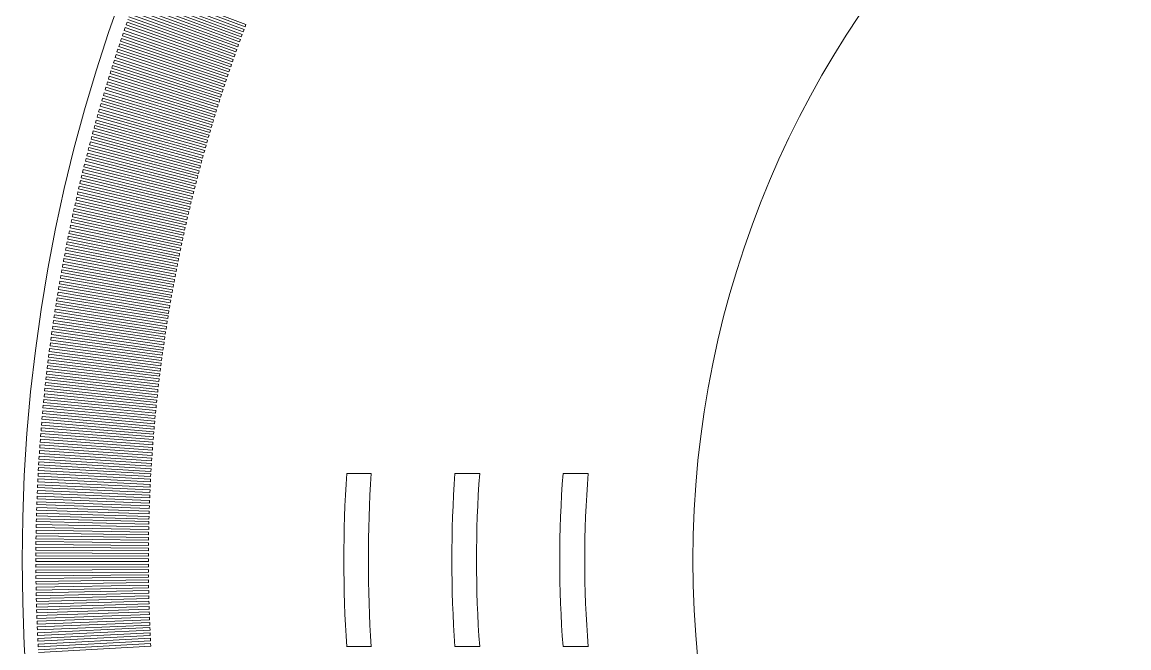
# Model space of a CAD drawing. Header units: millimetres. Extents: x -38 to 38, y -38 to 38.
# Drawn here: x -38 to -12.43, y -2.03 to 12.43 of the extents above; entities that cross this region are included whole.
import ezdxf

# ---------------------------------------------------------------- set-up
doc = ezdxf.new("R2010")
doc.units = ezdxf.units.MM

msp = doc.modelspace()

# ---------------------------------------------------------------- linework, layer by layer
at = {"color": 7, "linetype": 'Continuous', "lineweight": 15}
for p, q in [((-32.914, 12.143), (-35.354, 13.043)), ((-35.331, 13.104), (-32.893, 12.2)), ((-32.872, 12.258), (-35.308, 13.166)), ((-35.285, 13.228), (-32.85, 12.315)), ((-32.829, 12.372), (-35.262, 13.289)), ((-32.998, 11.913), (-35.444, 12.796)), ((-35.422, 12.857), (-32.978, 11.97)), ((-32.957, 12.028), (-35.399, 12.919)), ((-35.376, 12.981), (-32.936, 12.085)), ((-33.081, 11.682), (-35.532, 12.548)), ((-35.51, 12.61), (-33.06, 11.74)), ((-33.04, 11.797), (-35.488, 12.672)), ((-35.466, 12.734), (-33.019, 11.855)), ((-35.619, 12.299), (-35.64, 12.237)), ((-33.161, 11.451), (-35.619, 12.299)), ((-35.576, 12.424), (-35.598, 12.362)), ((-35.598, 12.362), (-33.141, 11.509)), ((-33.121, 11.566), (-35.576, 12.424)), ((-35.554, 12.486), (-33.101, 11.624)), ((-32.85, 12.315), (-32.829, 12.372)), ((-35.704, 12.05), (-35.725, 11.988)), ((-33.241, 11.219), (-35.704, 12.05)), ((-35.662, 12.175), (-35.683, 12.113)), ((-35.683, 12.113), (-33.221, 11.277)), ((-33.201, 11.335), (-35.662, 12.175)), ((-35.64, 12.237), (-33.181, 11.393)), ((-32.978, 11.97), (-32.957, 12.028)), ((-32.936, 12.085), (-32.914, 12.143)), ((-32.893, 12.2), (-32.872, 12.258)), ((-35.787, 11.801), (-35.808, 11.738)), ((-33.318, 10.987), (-35.787, 11.801)), ((-35.746, 11.926), (-35.767, 11.863)), ((-35.767, 11.863), (-33.299, 11.045)), ((-33.28, 11.103), (-35.746, 11.926)), ((-35.725, 11.988), (-33.26, 11.161)), ((-33.06, 11.74), (-33.04, 11.797)), ((-33.019, 11.855), (-32.998, 11.913)), ((-35.869, 11.551), (-35.889, 11.488)), ((-33.394, 10.754), (-35.869, 11.551)), ((-35.828, 11.676), (-35.849, 11.613)), ((-35.849, 11.613), (-33.375, 10.812)), ((-33.356, 10.87), (-35.828, 11.676)), ((-35.808, 11.738), (-33.337, 10.929)), ((-33.141, 11.509), (-33.121, 11.566)), ((-33.101, 11.624), (-33.081, 11.682)), ((-35.949, 11.3), (-35.968, 11.237)), ((-33.468, 10.52), (-35.949, 11.3)), ((-35.909, 11.425), (-35.929, 11.363)), ((-35.929, 11.363), (-33.45, 10.579)), ((-33.431, 10.637), (-35.909, 11.425)), ((-35.889, 11.488), (-33.413, 10.695)), ((-33.221, 11.277), (-33.201, 11.335)), ((-33.181, 11.393), (-33.161, 11.451)), ((-36.027, 11.049), (-36.046, 10.986)), ((-33.541, 10.286), (-36.027, 11.049)), ((-35.988, 11.175), (-36.007, 11.112)), ((-36.007, 11.112), (-33.523, 10.345)), ((-33.505, 10.404), (-35.988, 11.175)), ((-35.968, 11.237), (-33.487, 10.462)), ((-33.299, 11.045), (-33.28, 11.103)), ((-33.26, 11.161), (-33.241, 11.219)), ((-36.103, 10.797), (-36.122, 10.734)), ((-33.612, 10.052), (-36.103, 10.797)), ((-36.065, 10.923), (-36.084, 10.86)), ((-36.084, 10.86), (-33.594, 10.111)), ((-33.577, 10.169), (-36.065, 10.923)), ((-36.046, 10.986), (-33.559, 10.228)), ((-33.413, 10.695), (-33.394, 10.754)), ((-33.375, 10.812), (-33.356, 10.87)), ((-33.337, 10.929), (-33.318, 10.987)), ((-36.177, 10.545), (-36.196, 10.482)), ((-33.681, 9.817), (-36.177, 10.545)), ((-36.14, 10.671), (-36.159, 10.608)), ((-36.159, 10.608), (-33.664, 9.876)), ((-33.647, 9.935), (-36.14, 10.671)), ((-36.122, 10.734), (-33.629, 9.993)), ((-33.487, 10.462), (-33.468, 10.52)), ((-33.45, 10.579), (-33.431, 10.637)), ((-36.25, 10.292), (-36.268, 10.229)), ((-33.749, 9.582), (-36.25, 10.292)), ((-36.214, 10.418), (-36.232, 10.355)), ((-36.232, 10.355), (-33.732, 9.641)), ((-33.715, 9.7), (-36.214, 10.418)), ((-36.196, 10.482), (-33.698, 9.758)), ((-33.559, 10.228), (-33.541, 10.286)), ((-33.523, 10.345), (-33.505, 10.404)), ((-36.321, 10.039), (-36.339, 9.975)), ((-36.339, 9.975), (-33.831, 9.287)), ((-33.815, 9.346), (-36.321, 10.039)), ((-36.286, 10.165), (-36.304, 10.102)), ((-36.304, 10.102), (-33.799, 9.405)), ((-33.782, 9.464), (-36.286, 10.165)), ((-36.268, 10.229), (-33.766, 9.523)), ((-33.629, 9.993), (-33.612, 10.052)), ((-33.594, 10.111), (-33.577, 10.169)), ((-36.39, 9.785), (-36.407, 9.721)), ((-36.407, 9.721), (-33.895, 9.051)), ((-33.879, 9.11), (-36.39, 9.785)), ((-36.356, 9.912), (-36.373, 9.848)), ((-36.373, 9.848), (-33.864, 9.169)), ((-33.847, 9.228), (-36.356, 9.912)), ((-33.698, 9.758), (-33.681, 9.817)), ((-33.664, 9.876), (-33.647, 9.935)), ((-36.458, 9.531), (-36.474, 9.467)), ((-36.474, 9.467), (-33.958, 8.814)), ((-33.942, 8.873), (-36.458, 9.531)), ((-36.424, 9.658), (-36.441, 9.594)), ((-36.441, 9.594), (-33.927, 8.932)), ((-33.911, 8.991), (-36.424, 9.658)), ((-33.799, 9.405), (-33.782, 9.464)), ((-33.766, 9.523), (-33.749, 9.582)), ((-33.732, 9.641), (-33.715, 9.7)), ((-36.523, 9.276), (-36.539, 9.212)), ((-36.539, 9.212), (-34.018, 8.576)), ((-34.003, 8.636), (-36.523, 9.276)), ((-36.491, 9.403), (-36.507, 9.339)), ((-36.507, 9.339), (-33.988, 8.695)), ((-33.973, 8.754), (-36.491, 9.403)), ((-33.864, 9.169), (-33.847, 9.228)), ((-33.831, 9.287), (-33.815, 9.346)), ((-36.587, 9.021), (-36.603, 8.957)), ((-36.603, 8.957), (-34.077, 8.339)), ((-34.063, 8.398), (-36.587, 9.021)), ((-36.556, 9.148), (-36.571, 9.084)), ((-36.571, 9.084), (-34.048, 8.458)), ((-34.033, 8.517), (-36.556, 9.148)), ((-33.927, 8.932), (-33.911, 8.991)), ((-33.895, 9.051), (-33.879, 9.11)), ((-36.649, 8.765), (-36.665, 8.701)), ((-36.665, 8.701), (-34.135, 8.101)), ((-34.121, 8.16), (-36.649, 8.765)), ((-36.618, 8.893), (-36.634, 8.829)), ((-36.634, 8.829), (-34.106, 8.22)), ((-34.092, 8.279), (-36.618, 8.893)), ((-33.988, 8.695), (-33.973, 8.754)), ((-33.958, 8.814), (-33.942, 8.873)), ((-36.71, 8.509), (-36.724, 8.445)), ((-36.724, 8.445), (-34.191, 7.862)), ((-34.177, 7.922), (-36.71, 8.509)), ((-36.68, 8.637), (-36.695, 8.573)), ((-36.695, 8.573), (-34.163, 7.981)), ((-34.149, 8.041), (-36.68, 8.637)), ((-34.048, 8.458), (-34.033, 8.517)), ((-34.018, 8.576), (-34.003, 8.636)), ((-36.768, 8.252), (-36.782, 8.188)), ((-36.782, 8.188), (-34.245, 7.623)), ((-34.231, 7.683), (-36.768, 8.252)), ((-36.739, 8.381), (-36.754, 8.317)), ((-36.754, 8.317), (-34.218, 7.743)), ((-34.204, 7.802), (-36.739, 8.381)), ((-34.106, 8.22), (-34.092, 8.279)), ((-34.077, 8.339), (-34.063, 8.398)), ((-36.825, 7.995), (-36.839, 7.931)), ((-36.839, 7.931), (-34.297, 7.384)), ((-34.284, 7.444), (-36.825, 7.995)), ((-36.797, 8.124), (-36.811, 8.06)), ((-36.811, 8.06), (-34.271, 7.504)), ((-34.258, 7.563), (-36.797, 8.124)), ((-34.163, 7.981), (-34.149, 8.041)), ((-34.135, 8.101), (-34.121, 8.16)), ((-36.88, 7.738), (-36.893, 7.674)), ((-36.893, 7.674), (-34.348, 7.144)), ((-34.335, 7.204), (-36.88, 7.738)), ((-36.853, 7.867), (-36.866, 7.803)), ((-36.866, 7.803), (-34.323, 7.264)), ((-34.31, 7.324), (-36.853, 7.867)), ((-34.245, 7.623), (-34.231, 7.683)), ((-34.218, 7.743), (-34.204, 7.802)), ((-34.191, 7.862), (-34.177, 7.922)), ((-36.933, 7.481), (-36.946, 7.416)), ((-34.385, 6.964), (-36.933, 7.481)), ((-36.907, 7.609), (-36.92, 7.545)), ((-36.92, 7.545), (-34.372, 7.024)), ((-34.36, 7.084), (-36.907, 7.609)), ((-34.297, 7.384), (-34.284, 7.444)), ((-34.271, 7.504), (-34.258, 7.563)), ((-36.984, 7.222), (-36.997, 7.158)), ((-34.432, 6.724), (-36.984, 7.222)), ((-36.959, 7.352), (-36.972, 7.287)), ((-36.972, 7.287), (-34.421, 6.784)), ((-34.409, 6.844), (-36.959, 7.352)), ((-36.946, 7.416), (-34.397, 6.904)), ((-34.348, 7.144), (-34.335, 7.204)), ((-34.323, 7.264), (-34.31, 7.324)), ((-37.034, 6.964), (-37.046, 6.899)), ((-34.478, 6.484), (-37.034, 6.964)), ((-37.009, 7.093), (-37.022, 7.029)), ((-37.022, 7.029), (-34.467, 6.544)), ((-34.456, 6.604), (-37.009, 7.093)), ((-36.997, 7.158), (-34.444, 6.664)), ((-34.397, 6.904), (-34.385, 6.964)), ((-34.372, 7.024), (-34.36, 7.084)), ((-37.081, 6.705), (-37.093, 6.641)), ((-34.523, 6.243), (-37.081, 6.705)), ((-37.058, 6.835), (-37.07, 6.77)), ((-37.07, 6.77), (-34.512, 6.303)), ((-34.501, 6.363), (-37.058, 6.835)), ((-37.046, 6.899), (-34.49, 6.423)), ((-34.444, 6.664), (-34.432, 6.724)), ((-34.421, 6.784), (-34.409, 6.844)), ((-37.127, 6.446), (-37.139, 6.382)), ((-34.566, 6.002), (-37.127, 6.446)), ((-37.105, 6.576), (-37.116, 6.511)), ((-37.116, 6.511), (-34.555, 6.062)), ((-34.545, 6.122), (-37.105, 6.576)), ((-37.093, 6.641), (-34.534, 6.182)), ((-34.49, 6.423), (-34.478, 6.484)), ((-34.467, 6.544), (-34.456, 6.604)), ((-37.171, 6.187), (-37.182, 6.122)), ((-34.607, 5.76), (-37.171, 6.187)), ((-37.15, 6.317), (-37.161, 6.252)), ((-37.161, 6.252), (-34.597, 5.821)), ((-34.586, 5.881), (-37.15, 6.317)), ((-37.139, 6.382), (-34.576, 5.941)), ((-34.534, 6.182), (-34.523, 6.243)), ((-34.512, 6.303), (-34.501, 6.363)), ((-37.214, 5.927), (-37.224, 5.862)), ((-34.646, 5.518), (-37.214, 5.927)), ((-37.193, 6.057), (-37.203, 5.992)), ((-37.203, 5.992), (-34.636, 5.579)), ((-34.627, 5.639), (-37.193, 6.057)), ((-37.182, 6.122), (-34.617, 5.7)), ((-34.576, 5.941), (-34.566, 6.002)), ((-34.555, 6.062), (-34.545, 6.122)), ((-37.254, 5.667), (-37.264, 5.602)), ((-34.684, 5.276), (-37.254, 5.667)), ((-37.234, 5.797), (-37.244, 5.732)), ((-37.244, 5.732), (-34.675, 5.337)), ((-34.665, 5.397), (-37.234, 5.797)), ((-37.224, 5.862), (-34.656, 5.458)), ((-34.636, 5.579), (-34.627, 5.639)), ((-34.617, 5.7), (-34.607, 5.76)), ((-34.597, 5.821), (-34.586, 5.881)), ((-37.293, 5.407), (-37.302, 5.342)), ((-34.72, 5.034), (-37.293, 5.407)), ((-37.274, 5.537), (-37.283, 5.472)), ((-37.283, 5.472), (-34.711, 5.095)), ((-34.702, 5.155), (-37.274, 5.537)), ((-37.264, 5.602), (-34.693, 5.216)), ((-34.675, 5.337), (-34.665, 5.397)), ((-34.656, 5.458), (-34.646, 5.518)), ((-37.33, 5.147), (-37.339, 5.082)), ((-34.754, 4.792), (-37.33, 5.147)), ((-37.312, 5.277), (-37.321, 5.212)), ((-37.321, 5.212), (-34.746, 4.852)), ((-34.737, 4.913), (-37.312, 5.277)), ((-37.302, 5.342), (-34.728, 4.974)), ((-34.711, 5.095), (-34.702, 5.155)), ((-34.693, 5.216), (-34.684, 5.276)), ((-37.365, 4.886), (-37.373, 4.821)), ((-34.787, 4.549), (-37.365, 4.886)), ((-37.347, 5.016), (-37.356, 4.951)), ((-37.356, 4.951), (-34.779, 4.61)), ((-34.771, 4.67), (-37.347, 5.016)), ((-37.339, 5.082), (-34.762, 4.731)), ((-34.746, 4.852), (-34.737, 4.913)), ((-34.728, 4.974), (-34.72, 5.034)), ((-37.398, 4.625), (-37.406, 4.56)), ((-34.818, 4.306), (-37.398, 4.625)), ((-37.382, 4.756), (-37.39, 4.69)), ((-37.39, 4.69), (-34.81, 4.367)), ((-34.802, 4.427), (-37.382, 4.756)), ((-37.373, 4.821), (-34.795, 4.488)), ((-34.779, 4.61), (-34.771, 4.67)), ((-34.762, 4.731), (-34.754, 4.792)), ((-37.429, 4.364), (-37.437, 4.298)), ((-34.847, 4.063), (-37.429, 4.364)), ((-37.414, 4.494), (-37.422, 4.429)), ((-37.422, 4.429), (-34.84, 4.124)), ((-34.832, 4.184), (-37.414, 4.494)), ((-37.406, 4.56), (-34.825, 4.245)), ((-34.81, 4.367), (-34.802, 4.427)), ((-34.795, 4.488), (-34.787, 4.549)), ((-37.459, 4.102), (-37.466, 4.037)), ((-34.874, 3.819), (-37.459, 4.102)), ((-37.444, 4.233), (-37.452, 4.168)), ((-37.452, 4.168), (-34.868, 3.88)), ((-34.861, 3.941), (-37.444, 4.233)), ((-37.437, 4.298), (-34.854, 4.002)), ((-34.84, 4.124), (-34.832, 4.184)), ((-34.825, 4.245), (-34.818, 4.306)), ((-37.487, 3.841), (-37.493, 3.775)), ((-34.9, 3.576), (-37.487, 3.841)), ((-37.473, 3.972), (-37.48, 3.906)), ((-37.48, 3.906), (-34.894, 3.637)), ((-34.887, 3.698), (-37.473, 3.972)), ((-37.466, 4.037), (-34.881, 3.758)), ((-34.868, 3.88), (-34.861, 3.941)), ((-34.854, 4.002), (-34.847, 4.063)), ((-37.5, 3.71), (-37.506, 3.644)), ((-37.506, 3.644), (-34.918, 3.393)), ((-34.912, 3.454), (-37.5, 3.71)), ((-37.493, 3.775), (-34.906, 3.515)), ((-34.894, 3.637), (-34.887, 3.698)), ((-34.881, 3.758), (-34.874, 3.819)), ((-37.525, 3.448), (-37.531, 3.383)), ((-37.531, 3.383), (-34.941, 3.149)), ((-34.936, 3.21), (-37.525, 3.448)), ((-37.512, 3.579), (-37.519, 3.514)), ((-37.519, 3.514), (-34.93, 3.271)), ((-34.924, 3.332), (-37.512, 3.579)), ((-34.93, 3.271), (-34.924, 3.332)), ((-34.918, 3.393), (-34.912, 3.454)), ((-34.906, 3.515), (-34.9, 3.576)), ((-37.548, 3.186), (-37.553, 3.12)), ((-37.553, 3.12), (-34.962, 2.905)), ((-34.957, 2.966), (-37.548, 3.186)), ((-37.537, 3.317), (-37.542, 3.252)), ((-37.542, 3.252), (-34.952, 3.027)), ((-34.947, 3.088), (-37.537, 3.317)), ((-34.952, 3.027), (-34.947, 3.088)), ((-34.941, 3.149), (-34.936, 3.21)), ((-37.569, 2.924), (-37.574, 2.858)), ((-37.574, 2.858), (-34.982, 2.661)), ((-34.977, 2.722), (-37.569, 2.924)), ((-37.559, 3.055), (-37.564, 2.989)), ((-37.564, 2.989), (-34.972, 2.783)), ((-34.967, 2.844), (-37.559, 3.055)), ((-34.972, 2.783), (-34.967, 2.844)), ((-34.962, 2.905), (-34.957, 2.966)), ((-37.589, 2.661), (-37.593, 2.596)), ((-37.593, 2.596), (-34.999, 2.417)), ((-34.995, 2.478), (-37.589, 2.661)), ((-37.579, 2.793), (-37.584, 2.727)), ((-37.584, 2.727), (-34.991, 2.539)), ((-34.986, 2.6), (-37.579, 2.793)), ((-34.991, 2.539), (-34.986, 2.6)), ((-34.982, 2.661), (-34.977, 2.722)), ((-37.606, 2.399), (-37.611, 2.333)), ((-37.611, 2.333), (-35.016, 2.172)), ((-35.012, 2.233), (-37.606, 2.399)), ((-37.598, 2.53), (-37.602, 2.465)), ((-37.602, 2.465), (-35.008, 2.295)), ((-35.004, 2.356), (-37.598, 2.53)), ((-35.008, 2.295), (-35.004, 2.356)), ((-34.999, 2.417), (-34.995, 2.478)), ((-37.622, 2.136), (-37.626, 2.071)), ((-37.626, 2.071), (-35.03, 1.928)), ((-35.026, 1.989), (-37.622, 2.136)), ((-37.615, 2.268), (-37.618, 2.202)), ((-37.618, 2.202), (-35.023, 2.05)), ((-35.019, 2.111), (-37.615, 2.268)), ((-35.023, 2.05), (-35.019, 2.111)), ((-35.016, 2.172), (-35.012, 2.233)), ((-37.636, 1.874), (-37.639, 1.808)), ((-37.639, 1.808), (-35.042, 1.683)), ((-35.039, 1.744), (-37.636, 1.874)), ((-37.629, 2.005), (-37.633, 1.939)), ((-37.633, 1.939), (-35.036, 1.806)), ((-35.033, 1.867), (-37.629, 2.005)), ((-35.036, 1.806), (-35.033, 1.867)), ((-35.03, 1.928), (-35.026, 1.989)), ((-29.933, 2), (-30.5, 2)), ((-27.427, 2), (-28, 2)), ((-24.92, 2), (-25.5, 2)), ((-37.648, 1.611), (-37.651, 1.545)), ((-37.651, 1.545), (-35.053, 1.439)), ((-35.051, 1.5), (-37.648, 1.611)), ((-37.643, 1.742), (-37.646, 1.677)), ((-37.646, 1.677), (-35.048, 1.561)), ((-35.045, 1.622), (-37.643, 1.742)), ((-35.048, 1.561), (-35.045, 1.622)), ((-35.042, 1.683), (-35.039, 1.744)), ((-37.659, 1.348), (-37.661, 1.282)), ((-37.661, 1.282), (-35.063, 1.194)), ((-35.06, 1.255), (-37.659, 1.348)), ((-37.654, 1.479), (-37.656, 1.414)), ((-37.656, 1.414), (-35.058, 1.316)), ((-35.056, 1.377), (-37.654, 1.479)), ((-35.058, 1.316), (-35.056, 1.377)), ((-35.053, 1.439), (-35.051, 1.5)), ((-37.667, 1.085), (-37.669, 1.019)), ((-35.068, 1.01), (-37.667, 1.085)), ((-37.663, 1.217), (-37.665, 1.151)), ((-37.665, 1.151), (-35.066, 1.071)), ((-35.065, 1.133), (-37.663, 1.217)), ((-35.066, 1.071), (-35.065, 1.133)), ((-35.063, 1.194), (-35.06, 1.255)), ((-37.674, 0.822), (-37.675, 0.756)), ((-35.074, 0.765), (-37.674, 0.822)), ((-37.671, 0.954), (-37.672, 0.888)), ((-37.672, 0.888), (-35.073, 0.827)), ((-35.072, 0.888), (-37.671, 0.954)), ((-37.669, 1.019), (-35.07, 0.949)), ((-35.073, 0.827), (-35.072, 0.888)), ((-35.07, 0.949), (-35.068, 1.01)), ((-37.679, 0.559), (-37.68, 0.493)), ((-35.079, 0.52), (-37.679, 0.559)), ((-37.676, 0.691), (-37.678, 0.625)), ((-37.678, 0.625), (-35.078, 0.582)), ((-35.077, 0.643), (-37.676, 0.691)), ((-37.675, 0.756), (-35.076, 0.704)), ((-35.08, 0.459), (-35.079, 0.52)), ((-35.078, 0.582), (-35.077, 0.643)), ((-35.076, 0.704), (-35.074, 0.765)), ((-35.082, 0.276), (-37.682, 0.296)), ((-37.682, 0.296), (-37.682, 0.23)), ((-37.68, 0.427), (-37.681, 0.362)), ((-37.681, 0.362), (-35.081, 0.337)), ((-37.68, 0.493), (-35.08, 0.459)), ((-35.081, 0.398), (-37.68, 0.427)), ((-35.082, 0.214), (-35.082, 0.276)), ((-35.081, 0.337), (-35.081, 0.398)), ((-37.682, 0.164), (-37.683, 0.099)), ((-37.683, 0.099), (-35.083, 0.092)), ((-35.083, 0.031), (-37.683, 0.033)), ((-37.683, 0.033), (-37.683, -0.033)), ((-37.682, 0.23), (-35.082, 0.214)), ((-35.082, 0.153), (-37.682, 0.164)), ((-35.083, 0.092), (-35.082, 0.153)), ((-35.083, -0.031), (-35.083, 0.031)), ((-37.683, -0.033), (-35.083, -0.031)), ((-35.083, -0.092), (-37.683, -0.099)), ((-37.683, -0.099), (-37.682, -0.164)), ((-37.682, -0.164), (-35.082, -0.153)), ((-35.082, -0.214), (-37.682, -0.23)), ((-37.682, -0.23), (-37.682, -0.296)), ((-35.082, -0.153), (-35.083, -0.092)), ((-35.082, -0.276), (-35.082, -0.214)), ((-37.682, -0.296), (-35.082, -0.276)), ((-35.081, -0.337), (-37.681, -0.362)), ((-37.681, -0.362), (-37.68, -0.427)), ((-37.68, -0.427), (-35.081, -0.398)), ((-35.08, -0.459), (-37.68, -0.493)), ((-37.68, -0.493), (-37.679, -0.559)), ((-35.081, -0.398), (-35.081, -0.337)), ((-35.079, -0.52), (-35.08, -0.459)), ((-37.679, -0.559), (-35.079, -0.52)), ((-35.078, -0.582), (-37.678, -0.625)), ((-37.678, -0.625), (-37.676, -0.691)), ((-37.676, -0.691), (-35.077, -0.643)), ((-35.076, -0.704), (-37.675, -0.756)), ((-37.675, -0.756), (-37.674, -0.822)), ((-37.674, -0.822), (-35.074, -0.765)), ((-35.077, -0.643), (-35.078, -0.582)), ((-35.074, -0.765), (-35.076, -0.704)), ((-35.073, -0.827), (-37.672, -0.888)), ((-37.672, -0.888), (-37.671, -0.954)), ((-37.671, -0.954), (-35.072, -0.888)), ((-35.07, -0.949), (-37.669, -1.019)), ((-37.669, -1.019), (-37.667, -1.085)), ((-37.667, -1.085), (-35.068, -1.01)), ((-35.072, -0.888), (-35.073, -0.827)), ((-35.068, -1.01), (-35.07, -0.949)), ((-35.066, -1.071), (-37.665, -1.151)), ((-37.665, -1.151), (-37.663, -1.217)), ((-37.663, -1.217), (-35.065, -1.133)), ((-35.063, -1.194), (-37.661, -1.282)), ((-37.659, -1.348), (-35.06, -1.255)), ((-35.065, -1.133), (-35.066, -1.071)), ((-35.06, -1.255), (-35.063, -1.194)), ((-37.661, -1.282), (-37.659, -1.348)), ((-35.058, -1.316), (-37.656, -1.414)), ((-37.656, -1.414), (-37.654, -1.479)), ((-37.654, -1.479), (-35.056, -1.377)), ((-35.053, -1.439), (-37.651, -1.545)), ((-37.648, -1.611), (-35.051, -1.5)), ((-35.056, -1.377), (-35.058, -1.316)), ((-35.051, -1.5), (-35.053, -1.439)), ((-37.651, -1.545), (-37.648, -1.611)), ((-35.048, -1.561), (-37.646, -1.677)), ((-37.646, -1.677), (-37.643, -1.742)), ((-37.643, -1.742), (-35.045, -1.622)), ((-35.042, -1.683), (-37.639, -1.808)), ((-37.636, -1.874), (-35.039, -1.744)), ((-35.045, -1.622), (-35.048, -1.561)), ((-35.039, -1.744), (-35.042, -1.683)), ((-37.639, -1.808), (-37.636, -1.874)), ((-35.036, -1.806), (-37.633, -1.939)), ((-37.633, -1.939), (-37.629, -2.005)), ((-37.629, -2.005), (-35.033, -1.867)), ((-35.03, -1.928), (-37.626, -2.071)), ((-37.622, -2.136), (-35.026, -1.989)), ((-35.033, -1.867), (-35.036, -1.806)), ((-35.026, -1.989), (-35.03, -1.928)), ((-30.5, -2), (-29.933, -2)), ((-28, -2), (-27.427, -2)), ((-25.5, -2), (-24.92, -2))]:
    msp.add_line(p, q, dxfattribs=at)
for radius in [38, 22.5]:
    msp.add_circle((0, 0), radius, dxfattribs=at)
for radius, start, end in [(30.566, 176.2483, 183.7517), (30, 176.1774, 183.8226), (28.071, 175.9144, 184.0856), (27.5, 175.8294, 184.1706), (25.578, 175.5154, 184.4846), (25, 175.4114, 184.5886)]:
    msp.add_arc((0, 0), radius, start, end, dxfattribs=at)

doc.saveas('drawing.dxf')
